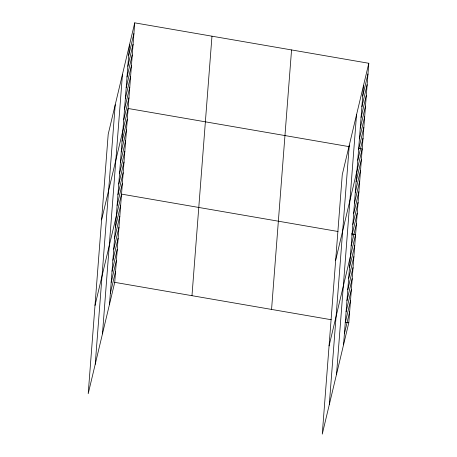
<?xml version="1.0" encoding="UTF-8"?>
<svg xmlns="http://www.w3.org/2000/svg" width="457" height="457" viewBox="0 0 457 457"><rect width="100%" height="100%" fill="white"/><g stroke="black" fill="none" stroke-linecap="round" stroke-linejoin="round"><path stroke-width="0.69" d="M95.227 364.252L115.221 104.75M102.459 333.878L122.459 74.382M109.486 304.396L129.48 44.9M134.735 22.85L108.2 134.232L88.201 393.728L114.736 282.346L134.735 22.85L368.799 63.272L348.8 322.768L322.265 434.15L342.264 174.654L368.799 63.272M191.98 295.685L211.974 36.189M271.561 309.429L291.555 49.933M329.286 404.668L349.285 145.172M336.523 374.3L356.523 114.798M343.544 344.818L363.543 85.322M128.657 55.605L133.912 33.555M127.834 66.311L133.084 44.26M127.006 77.01L132.262 54.96M126.183 87.715L131.433 65.665M125.355 98.421L130.611 76.37M124.533 109.126L129.788 87.076M123.71 119.831L128.96 97.781M101.603 219.868L128.137 108.486L349.559 146.72M122.059 141.236L127.309 119.186M121.231 151.941L126.486 129.891M120.408 162.646L125.664 140.596M119.585 173.352L124.835 151.301M118.757 184.057L124.013 162.007M117.935 194.762L123.184 172.712M117.106 205.461L122.362 183.411M94.999 305.499L121.539 194.116L338.043 231.505M115.432 227.198L120.688 205.147M114.581 238.223L119.837 216.172M113.736 249.254L118.986 227.203M112.885 260.284L118.135 238.234M112.034 271.309L117.289 249.259M111.182 282.34L116.438 260.29M110.331 293.365L115.587 271.315M362.721 96.027L367.971 73.977M361.893 106.732L367.148 84.682M361.07 117.432L366.325 95.382M360.247 128.137L365.497 106.087M359.419 138.842L364.675 116.792M358.596 149.548L363.846 127.497M357.768 160.253L363.024 138.203M335.661 260.29L362.201 148.908L358.688 148.297M356.123 181.657L361.373 159.607M355.295 192.363L360.55 170.312M354.472 203.068L359.722 181.018M353.644 213.773L358.899 191.723M352.821 224.478L358.077 202.428M351.999 235.178L357.248 213.128M351.17 245.883L356.426 223.833M329.063 345.92L355.597 234.538L351.387 233.813M349.496 267.619L354.752 245.569M348.645 278.644L353.901 256.594M347.794 289.675L353.05 267.625M346.949 300.706L352.198 278.656M346.098 311.731L351.347 289.681M345.246 322.762L350.502 300.712M344.395 333.787L349.651 311.737M114.736 282.346L331.245 319.734M345.286 322.162L348.8 322.768"/></g></svg>
